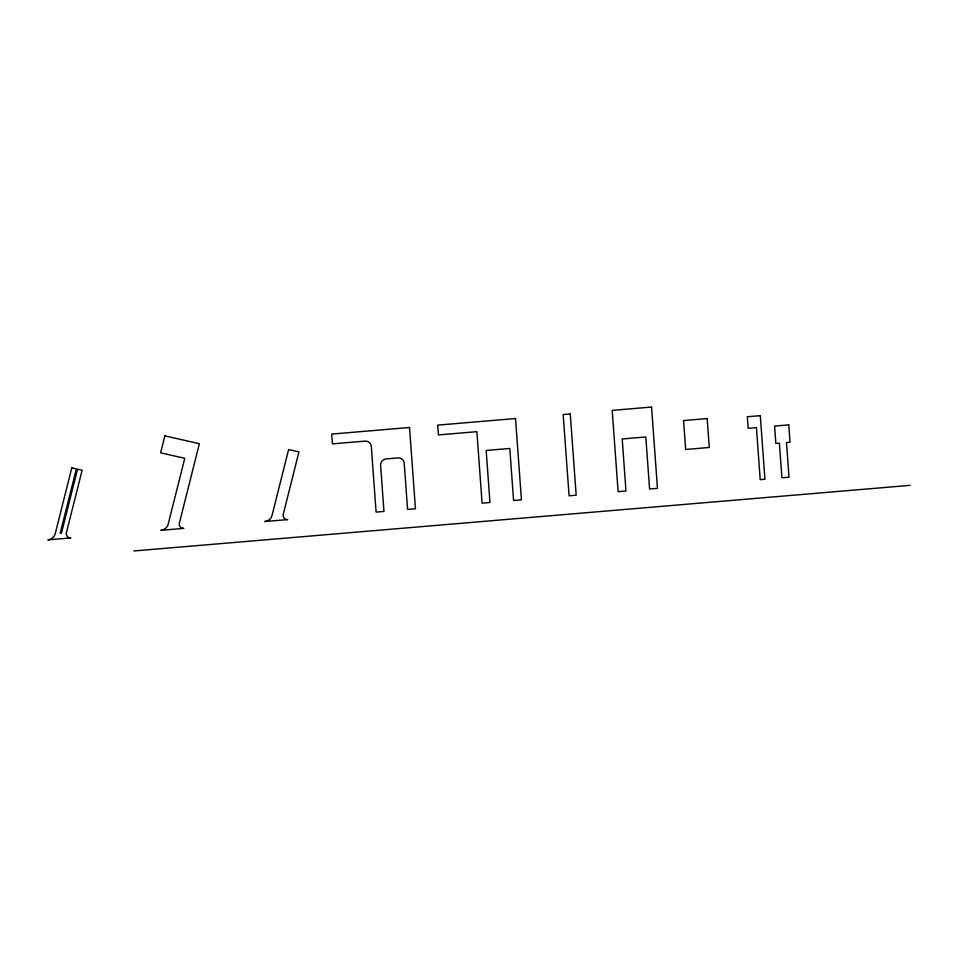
<?xml version="1.0" encoding="UTF-8"?>
<svg xmlns="http://www.w3.org/2000/svg" width="958" height="958" viewBox="0 0 958 958"><rect width="100%" height="100%" fill="white"/><g stroke="black" fill="none" stroke-linecap="round" stroke-linejoin="round"><path stroke-width="1.44" d="M133.892 550.958L910.1 485.347M71.79 467.863L55.229 533.714A8.167 7.963 -18.6 0 1 47.9 539.857L70.88 537.917A4.311 4.203 -18.6 0 1 66.401 532.768L82.125 470.222L77.538 469.169L61.432 533.187L60.186 533.295L76.389 468.905L71.79 467.863M164.896 435.854L160.621 452.811L184.75 458.319L168.189 524.158A8.167 7.963 -18.6 0 1 160.86 530.313L183.84 528.373A4.311 4.203 -18.6 0 1 179.362 523.212L199.36 443.71L164.896 435.854M288.621 449.53L272.048 515.38A8.167 7.963 -18.6 0 1 264.731 521.535L287.699 519.595A4.311 4.203 -18.6 0 1 283.221 514.434L298.956 451.889L288.621 449.53M409.533 427.496L331.719 434.082L332.438 443.877L364.986 441.123A5.928 5.784 -18.6 0 1 371.309 446.404L376.099 512.123L383.966 511.452L380.601 465.205A5.928 5.784 -18.6 0 1 386.086 458.93L397.893 457.924A5.928 5.784 -18.6 0 1 404.216 463.205L407.581 509.452L415.449 508.794L409.533 427.496M515.524 418.538L437.71 425.124L438.429 434.92L476.88 431.663L482.09 503.154L489.957 502.495L486.173 450.464L509.788 448.464L513.572 500.495L521.439 499.837L515.524 418.538M570.261 413.916L563.172 414.515L569.088 495.801L576.177 495.202L570.261 413.916M651.56 407.042L612.198 410.371L618.114 491.658L625.981 490.999L622.197 438.968L645.812 436.968L649.596 488.999L657.463 488.329L651.56 407.042M707.172 418.562L683.557 420.562L685.665 449.47L709.279 447.47L707.172 418.562M760.305 415.664L747.312 416.754L748.162 428.322L756.425 427.615L760.209 479.647L764.927 479.251L760.305 415.664M788.757 424.885L774.591 426.082L775.848 443.422L779.393 443.123L781.92 477.814L789.009 477.216L786.482 442.524L790.027 442.225L788.757 424.885"/></g></svg>
